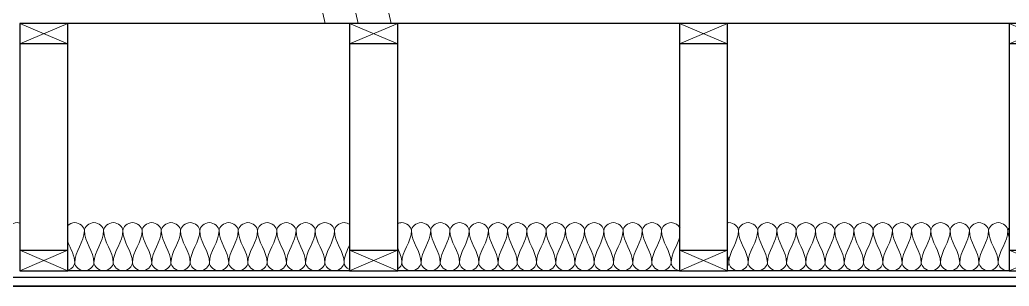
# Model space of a CAD drawing. Header units: inches. Extents: x 6 to 8416, y -388 to 6104.
# Drawn here: x 2833.7 to 2905.7, y 5839.6 to 5859 of the extents above; entities that cross this region are included whole.
import ezdxf

# ---------------------------------------------------------------- set-up
doc = ezdxf.new("R2010")
doc.units = ezdxf.units.IN
doc.header["$MEASUREMENT"] = 0
for name, color, linetype, lineweight in [('A-DETL', 90, 'Continuous', 13), ('A-DETL-GENF', 92, 'Continuous', 13), ('A-FLOR', 192, 'Continuous', 18), ('A-FLOR-MCUT', 51, 'Continuous', 25), ('A-FLOR-PATT', 8, 'Continuous', 35)]:
    doc.layers.add(name, color=color, linetype=linetype, lineweight=lineweight)

# ---------------------------------------------------------------- blocks, each defined once
blk = doc.blocks.new('06 Nominal Cut Lumber-Section-AM1 - 2x4 Section-9046868-WALL SECTION - GARAGE')
at = {"layer": 'A-DETL-GENF', "lineweight": 25}
for p, q in [((2.189, 5475.125), (-1.311, 5475.125)), ((-1.311, 5475.125), (-1.311, 5473.625)), ((2.189, 5473.625), (2.189, 5475.125))]:
    blk.add_line(p, q, dxfattribs=at)
at = {"layer": 'A-DETL-GENF'}
for p, q in [((-1.311, 5473.625), (2.189, 5475.125)), ((-1.311, 5475.125), (2.189, 5473.625))]:
    blk.add_line(p, q, dxfattribs=at)
blk = doc.blocks.new('06 Nominal Cut Lumber-Section-AM1 - 2x4 Section-V98-WALL SECTION - GARAGE')
at = {"layer": 'A-DETL-GENF', "lineweight": 25}
for p, q in [((-1.311, 5458.625), (-1.311, 5457.125)), ((2.189, 5457.125), (2.189, 5458.625)), ((-1.311, 5457.125), (2.189, 5457.125))]:
    blk.add_line(p, q, dxfattribs=at)
at = {"layer": 'A-DETL-GENF'}
for p, q in [((-1.311, 5457.125), (2.189, 5458.625)), ((-1.311, 5458.625), (2.189, 5457.125))]:
    blk.add_line(p, q, dxfattribs=at)
blk = doc.blocks.new('06 Nominal Cut Lumber-Top-AM - 4_ W-20150248-WALL SECTION - GARAGE')
at = {"layer": 'A-DETL-GENF', "lineweight": 25}
for p, q in [((2.189, 5473.625), (-1.311, 5473.625)), ((-1.311, 5473.625), (-1.311, 5458.625)), ((2.189, 5458.625), (2.189, 5473.625)), ((-1.311, 5458.625), (2.189, 5458.625))]:
    blk.add_line(p, q, dxfattribs=at)

msp = doc.modelspace()

# ---------------------------------------------------------------- hatches: boundary and pattern name
at = {"layer": 'A-FLOR-PATT', "lineweight": 13}
h = msp.add_hatch(dxfattribs=at)
h.set_pattern_fill('FP_37', color=256, style=0, pattern_type=2)
h.set_pattern_definition([(0, (2876.84, 3038.5), (0, 60), [60, 0, 0, 0]), (284.036, (2917.643, 3050.5), (59.99915, -180.000494), [12.369, -235.017]), (284.036, (2915.243, 3050.5), (59.99915, -180.000494), [12.369, -235.017]), (284.036, (2912.843, 3050.5), (59.99915, -180.000494), [12.369, -235.017]), (284.036, (2881.643, 3062.5), (59.99915, -180.000494), [12.369, -235.017]), (284.036, (2879.243, 3062.5), (59.99915, -180.000494), [12.369, -235.017]), (284.036, (2876.843, 3062.5), (59.99915, -180.000494), [12.369, -235.017]), (284.036, (2899.643, 3074.5), (59.99915, -180.000494), [12.369, -235.017]), (284.036, (2897.243, 3074.5), (59.99915, -180.000494), [12.369, -235.017]), (284.036, (2894.843, 3074.5), (59.99915, -180.000494), [12.369, -235.017]), (284.036, (2917.643, 3086.5), (59.99915, -180.000494), [12.369, -235.017]), (284.036, (2915.243, 3086.5), (59.99915, -180.000494), [12.369, -235.017]), (284.036, (2912.843, 3086.5), (59.99915, -180.000494), [12.369, -235.017]), (284.036, (2881.643, 3098.5), (59.99915, -180.000494), [12.369, -235.017]), (284.036, (2879.243, 3098.5), (59.99915, -180.000494), [12.369, -235.017]), (284.036, (2876.843, 3098.5), (59.99915, -180.000494), [12.369, -235.017]), (0, (2876.84, 3044.5), (0, 60), [60, 0, 0, 0]), (0, (2876.84, 3050.5), (0, 60), [60, 0, 0, 0]), (0, (2876.84, 3056.5), (0, 60), [60, 0, 0, 0]), (0, (2876.84, 3062.5), (0, 60), [60, 0, 0, 0]), (0, (2876.84, 3068.5), (0, 60), [60, 0, 0, 0]), (0, (2876.84, 3074.5), (0, 60), [60, 0, 0, 0]), (0, (2876.84, 3080.5), (0, 60), [60, 0, 0, 0]), (0, (2876.84, 3086.5), (0, 60), [60, 0, 0, 0]), (0, (2876.84, 3092.5), (0, 60), [60, 0, 0, 0])])
h.paths.add_polyline_path([(3008.91421903, 5858.75), (3008.91421903, 5859.5), (2720.90221903, 5859.5), (2720.90221903, 5858.75), (3004.57021903, 5858.75)])

# ---------------------------------------------------------------- linework, layer by layer
at = {"layer": 'A-DETL'}
for points, knots in [([(2833.67926066, 5844.2131247), (2833.60967357, 5844.2366863), (2833.1869463, 5844.31407218), (2832.76421903, 5843.94165264), (2832.76421903, 5843.66666667)], [1.120351004, 1.120351004, 1.120351004, 1.120351004, 1.4142135624, 2.8284271247, 2.8284271247, 2.8284271247, 2.8284271247]), ([(2838.36421903, 5843.66666667), (2838.36421903, 5843.94165264), (2837.82421903, 5844.41738857), (2837.28421903, 5844.15913192), (2837.15021087, 5844.03206119)], [0, 0, 0, 0, 1.4142135624, 2.1819294962, 2.1819294962, 2.1819294962, 2.1819294962]), ([(2857.67546115, 5844.11476201), (2857.55512812, 5844.1967452), (2857.05967357, 5844.37814436), (2856.56421903, 5843.94165264), (2856.56421903, 5843.66666667)], [0.8264884455, 0.8264884455, 0.8264884455, 0.8264884455, 1.4142135624, 2.8284271247, 2.8284271247, 2.8284271247, 2.8284271247]), ([(2862.16421903, 5843.66666667), (2862.16421903, 5843.94165264), (2861.70512812, 5844.34610827), (2861.24603721, 5844.22004418), (2861.14754444, 5844.1704796)], [0, 0, 0, 0, 1.4142135624, 1.8550074, 1.8550074, 1.8550074, 1.8550074]), ([(2881.71354148, 5843.85637678), (2881.60421903, 5844.06650186), (2880.98421903, 5844.48786797), (2880.36421903, 5843.94165264), (2880.36421903, 5843.66666667)], [0.3232488143, 0.3232488143, 0.3232488143, 0.3232488143, 1.4142135624, 2.8284271247, 2.8284271247, 2.8284271247, 2.8284271247]), ([(2885.96421903, 5843.66666667), (2885.96421903, 5843.94165264), (2885.57785539, 5844.28203609), (2885.19149176, 5844.24667158), (2885.15552064, 5844.24039795)], [0, 0, 0, 0, 1.4142135624, 1.5611448416, 1.5611448416, 1.5611448416, 1.5611448416]), ([(2905.67291741, 5840.75960205), (2905.6369463, 5840.75332842), (2905.25058266, 5840.71796391), (2904.86421903, 5841.05834736), (2904.86421903, 5841.33333333)], [1.2672822832, 1.2672822832, 1.2672822832, 1.2672822832, 1.4142135624, 2.8284271247, 2.8284271247, 2.8284271247, 2.8284271247])]:
    msp.add_open_spline(points, degree=3, knots=knots, dxfattribs=at)
for points in [[(2839.76421903, 5843.66666667), (2839.76421903, 5843.94165264), (2839.06421903, 5844.55834736), (2838.36421903, 5843.94165264), (2838.36421903, 5843.66666667)], [(2841.16421903, 5843.66666667), (2841.16421903, 5843.94165264), (2840.46421903, 5844.55834736), (2839.76421903, 5843.94165264), (2839.76421903, 5843.66666667)], [(2842.56421903, 5843.66666667), (2842.56421903, 5843.94165264), (2841.86421903, 5844.55834736), (2841.16421903, 5843.94165264), (2841.16421903, 5843.66666667)], [(2843.96421903, 5843.66666667), (2843.96421903, 5843.94165264), (2843.26421903, 5844.55834736), (2842.56421903, 5843.94165264), (2842.56421903, 5843.66666667)], [(2845.36421903, 5843.66666667), (2845.36421903, 5843.94165264), (2844.66421903, 5844.55834736), (2843.96421903, 5843.94165264), (2843.96421903, 5843.66666667)], [(2846.76421903, 5843.66666667), (2846.76421903, 5843.94165264), (2846.06421903, 5844.55834736), (2845.36421903, 5843.94165264), (2845.36421903, 5843.66666667)], [(2848.16421903, 5843.66666667), (2848.16421903, 5843.94165264), (2847.46421903, 5844.55834736), (2846.76421903, 5843.94165264), (2846.76421903, 5843.66666667)], [(2849.56421903, 5843.66666667), (2849.56421903, 5843.94165264), (2848.86421903, 5844.55834736), (2848.16421903, 5843.94165264), (2848.16421903, 5843.66666667)], [(2850.96421903, 5843.66666667), (2850.96421903, 5843.94165264), (2850.26421903, 5844.55834736), (2849.56421903, 5843.94165264), (2849.56421903, 5843.66666667)], [(2852.36421903, 5843.66666667), (2852.36421903, 5843.94165264), (2851.66421903, 5844.55834736), (2850.96421903, 5843.94165264), (2850.96421903, 5843.66666667)], [(2853.76421903, 5843.66666667), (2853.76421903, 5843.94165264), (2853.06421903, 5844.55834736), (2852.36421903, 5843.94165264), (2852.36421903, 5843.66666667)], [(2855.16421903, 5843.66666667), (2855.16421903, 5843.94165264), (2854.46421903, 5844.55834736), (2853.76421903, 5843.94165264), (2853.76421903, 5843.66666667)], [(2856.56421903, 5843.66666667), (2856.56421903, 5843.94165264), (2855.86421903, 5844.55834736), (2855.16421903, 5843.94165264), (2855.16421903, 5843.66666667)], [(2863.56421903, 5843.66666667), (2863.56421903, 5843.94165264), (2862.86421903, 5844.55834736), (2862.16421903, 5843.94165264), (2862.16421903, 5843.66666667)], [(2864.96421903, 5843.66666667), (2864.96421903, 5843.94165264), (2864.26421903, 5844.55834736), (2863.56421903, 5843.94165264), (2863.56421903, 5843.66666667)], [(2866.36421903, 5843.66666667), (2866.36421903, 5843.94165264), (2865.66421903, 5844.55834736), (2864.96421903, 5843.94165264), (2864.96421903, 5843.66666667)], [(2867.76421903, 5843.66666667), (2867.76421903, 5843.94165264), (2867.06421903, 5844.55834736), (2866.36421903, 5843.94165264), (2866.36421903, 5843.66666667)], [(2869.16421903, 5843.66666667), (2869.16421903, 5843.94165264), (2868.46421903, 5844.55834736), (2867.76421903, 5843.94165264), (2867.76421903, 5843.66666667)], [(2870.56421903, 5843.66666667), (2870.56421903, 5843.94165264), (2869.86421903, 5844.55834736), (2869.16421903, 5843.94165264), (2869.16421903, 5843.66666667)], [(2871.96421903, 5843.66666667), (2871.96421903, 5843.94165264), (2871.26421903, 5844.55834736), (2870.56421903, 5843.94165264), (2870.56421903, 5843.66666667)], [(2873.36421903, 5843.66666667), (2873.36421903, 5843.94165264), (2872.66421903, 5844.55834736), (2871.96421903, 5843.94165264), (2871.96421903, 5843.66666667)], [(2874.76421903, 5843.66666667), (2874.76421903, 5843.94165264), (2874.06421903, 5844.55834736), (2873.36421903, 5843.94165264), (2873.36421903, 5843.66666667)], [(2876.16421903, 5843.66666667), (2876.16421903, 5843.94165264), (2875.46421903, 5844.55834736), (2874.76421903, 5843.94165264), (2874.76421903, 5843.66666667)], [(2877.56421903, 5843.66666667), (2877.56421903, 5843.94165264), (2876.86421903, 5844.55834736), (2876.16421903, 5843.94165264), (2876.16421903, 5843.66666667)], [(2878.96421903, 5843.66666667), (2878.96421903, 5843.94165264), (2878.26421903, 5844.55834736), (2877.56421903, 5843.94165264), (2877.56421903, 5843.66666667)], [(2880.36421903, 5843.66666667), (2880.36421903, 5843.94165264), (2879.66421903, 5844.55834736), (2878.96421903, 5843.94165264), (2878.96421903, 5843.66666667)], [(2887.36421903, 5843.66666667), (2887.36421903, 5843.94165264), (2886.66421903, 5844.55834736), (2885.96421903, 5843.94165264), (2885.96421903, 5843.66666667)], [(2888.76421903, 5843.66666667), (2888.76421903, 5843.94165264), (2888.06421903, 5844.55834736), (2887.36421903, 5843.94165264), (2887.36421903, 5843.66666667)], [(2890.16421903, 5843.66666667), (2890.16421903, 5843.94165264), (2889.46421903, 5844.55834736), (2888.76421903, 5843.94165264), (2888.76421903, 5843.66666667)], [(2891.56421903, 5843.66666667), (2891.56421903, 5843.94165264), (2890.86421903, 5844.55834736), (2890.16421903, 5843.94165264), (2890.16421903, 5843.66666667)], [(2892.96421903, 5843.66666667), (2892.96421903, 5843.94165264), (2892.26421903, 5844.55834736), (2891.56421903, 5843.94165264), (2891.56421903, 5843.66666667)], [(2894.36421903, 5843.66666667), (2894.36421903, 5843.94165264), (2893.66421903, 5844.55834736), (2892.96421903, 5843.94165264), (2892.96421903, 5843.66666667)], [(2895.76421903, 5843.66666667), (2895.76421903, 5843.94165264), (2895.06421903, 5844.55834736), (2894.36421903, 5843.94165264), (2894.36421903, 5843.66666667)], [(2897.16421903, 5843.66666667), (2897.16421903, 5843.94165264), (2896.46421903, 5844.55834736), (2895.76421903, 5843.94165264), (2895.76421903, 5843.66666667)], [(2898.56421903, 5843.66666667), (2898.56421903, 5843.94165264), (2897.86421903, 5844.55834736), (2897.16421903, 5843.94165264), (2897.16421903, 5843.66666667)], [(2899.96421903, 5843.66666667), (2899.96421903, 5843.94165264), (2899.26421903, 5844.55834736), (2898.56421903, 5843.94165264), (2898.56421903, 5843.66666667)], [(2901.36421903, 5843.66666667), (2901.36421903, 5843.94165264), (2900.66421903, 5844.55834736), (2899.96421903, 5843.94165264), (2899.96421903, 5843.66666667)], [(2902.76421903, 5843.66666667), (2902.76421903, 5843.94165264), (2902.06421903, 5844.55834736), (2901.36421903, 5843.94165264), (2901.36421903, 5843.66666667)], [(2904.16421903, 5843.66666667), (2904.16421903, 5843.94165264), (2903.46421903, 5844.55834736), (2902.76421903, 5843.94165264), (2902.76421903, 5843.66666667)], [(2905.56421903, 5843.66666667), (2905.56421903, 5843.94165264), (2904.86421903, 5844.55834736), (2904.16421903, 5843.94165264), (2904.16421903, 5843.66666667)], [(2837.66421903, 5841.33333333), (2837.66421903, 5842.13504832), (2838.36421903, 5842.86495168), (2838.36421903, 5843.66666667)], [(2838.36421903, 5843.66666667), (2838.36421903, 5842.86495168), (2839.06421903, 5842.13504832), (2839.06421903, 5841.33333333)], [(2839.06421903, 5841.33333333), (2839.06421903, 5842.13504832), (2839.76421903, 5842.86495168), (2839.76421903, 5843.66666667)], [(2839.76421903, 5843.66666667), (2839.76421903, 5842.86495168), (2840.46421903, 5842.13504832), (2840.46421903, 5841.33333333)], [(2840.46421903, 5841.33333333), (2840.46421903, 5842.13504832), (2841.16421903, 5842.86495168), (2841.16421903, 5843.66666667)], [(2841.16421903, 5843.66666667), (2841.16421903, 5842.86495168), (2841.86421903, 5842.13504832), (2841.86421903, 5841.33333333)], [(2841.86421903, 5841.33333333), (2841.86421903, 5842.13504832), (2842.56421903, 5842.86495168), (2842.56421903, 5843.66666667)], [(2842.56421903, 5843.66666667), (2842.56421903, 5842.86495168), (2843.26421903, 5842.13504832), (2843.26421903, 5841.33333333)], [(2843.26421903, 5841.33333333), (2843.26421903, 5842.13504832), (2843.96421903, 5842.86495168), (2843.96421903, 5843.66666667)], [(2843.96421903, 5843.66666667), (2843.96421903, 5842.86495168), (2844.66421903, 5842.13504832), (2844.66421903, 5841.33333333)], [(2844.66421903, 5841.33333333), (2844.66421903, 5842.13504832), (2845.36421903, 5842.86495168), (2845.36421903, 5843.66666667)], [(2845.36421903, 5843.66666667), (2845.36421903, 5842.86495168), (2846.06421903, 5842.13504832), (2846.06421903, 5841.33333333)], [(2846.06421903, 5841.33333333), (2846.06421903, 5842.13504832), (2846.76421903, 5842.86495168), (2846.76421903, 5843.66666667)], [(2846.76421903, 5843.66666667), (2846.76421903, 5842.86495168), (2847.46421903, 5842.13504832), (2847.46421903, 5841.33333333)], [(2847.46421903, 5841.33333333), (2847.46421903, 5842.13504832), (2848.16421903, 5842.86495168), (2848.16421903, 5843.66666667)], [(2848.16421903, 5843.66666667), (2848.16421903, 5842.86495168), (2848.86421903, 5842.13504832), (2848.86421903, 5841.33333333)], [(2848.86421903, 5841.33333333), (2848.86421903, 5842.13504832), (2849.56421903, 5842.86495168), (2849.56421903, 5843.66666667)], [(2849.56421903, 5843.66666667), (2849.56421903, 5842.86495168), (2850.26421903, 5842.13504832), (2850.26421903, 5841.33333333)], [(2850.26421903, 5841.33333333), (2850.26421903, 5842.13504832), (2850.96421903, 5842.86495168), (2850.96421903, 5843.66666667)], [(2850.96421903, 5843.66666667), (2850.96421903, 5842.86495168), (2851.66421903, 5842.13504832), (2851.66421903, 5841.33333333)], [(2851.66421903, 5841.33333333), (2851.66421903, 5842.13504832), (2852.36421903, 5842.86495168), (2852.36421903, 5843.66666667)], [(2852.36421903, 5843.66666667), (2852.36421903, 5842.86495168), (2853.06421903, 5842.13504832), (2853.06421903, 5841.33333333)], [(2853.06421903, 5841.33333333), (2853.06421903, 5842.13504832), (2853.76421903, 5842.86495168), (2853.76421903, 5843.66666667)], [(2853.76421903, 5843.66666667), (2853.76421903, 5842.86495168), (2854.46421903, 5842.13504832), (2854.46421903, 5841.33333333)], [(2854.46421903, 5841.33333333), (2854.46421903, 5842.13504832), (2855.16421903, 5842.86495168), (2855.16421903, 5843.66666667)], [(2855.16421903, 5843.66666667), (2855.16421903, 5842.86495168), (2855.86421903, 5842.13504832), (2855.86421903, 5841.33333333)], [(2855.86421903, 5841.33333333), (2855.86421903, 5842.13504832), (2856.56421903, 5842.86495168), (2856.56421903, 5843.66666667)], [(2856.56421903, 5843.66666667), (2856.56421903, 5842.86495168), (2857.26421903, 5842.13504832), (2857.26421903, 5841.33333333)], [(2861.46421903, 5841.33333333), (2861.46421903, 5842.13504832), (2862.16421903, 5842.86495168), (2862.16421903, 5843.66666667)], [(2862.16421903, 5843.66666667), (2862.16421903, 5842.86495168), (2862.86421903, 5842.13504832), (2862.86421903, 5841.33333333)], [(2862.86421903, 5841.33333333), (2862.86421903, 5842.13504832), (2863.56421903, 5842.86495168), (2863.56421903, 5843.66666667)], [(2863.56421903, 5843.66666667), (2863.56421903, 5842.86495168), (2864.26421903, 5842.13504832), (2864.26421903, 5841.33333333)], [(2864.26421903, 5841.33333333), (2864.26421903, 5842.13504832), (2864.96421903, 5842.86495168), (2864.96421903, 5843.66666667)], [(2864.96421903, 5843.66666667), (2864.96421903, 5842.86495168), (2865.66421903, 5842.13504832), (2865.66421903, 5841.33333333)], [(2865.66421903, 5841.33333333), (2865.66421903, 5842.13504832), (2866.36421903, 5842.86495168), (2866.36421903, 5843.66666667)], [(2866.36421903, 5843.66666667), (2866.36421903, 5842.86495168), (2867.06421903, 5842.13504832), (2867.06421903, 5841.33333333)], [(2867.06421903, 5841.33333333), (2867.06421903, 5842.13504832), (2867.76421903, 5842.86495168), (2867.76421903, 5843.66666667)], [(2867.76421903, 5843.66666667), (2867.76421903, 5842.86495168), (2868.46421903, 5842.13504832), (2868.46421903, 5841.33333333)], [(2868.46421903, 5841.33333333), (2868.46421903, 5842.13504832), (2869.16421903, 5842.86495168), (2869.16421903, 5843.66666667)], [(2869.16421903, 5843.66666667), (2869.16421903, 5842.86495168), (2869.86421903, 5842.13504832), (2869.86421903, 5841.33333333)], [(2869.86421903, 5841.33333333), (2869.86421903, 5842.13504832), (2870.56421903, 5842.86495168), (2870.56421903, 5843.66666667)], [(2870.56421903, 5843.66666667), (2870.56421903, 5842.86495168), (2871.26421903, 5842.13504832), (2871.26421903, 5841.33333333)], [(2871.26421903, 5841.33333333), (2871.26421903, 5842.13504832), (2871.96421903, 5842.86495168), (2871.96421903, 5843.66666667)], [(2871.96421903, 5843.66666667), (2871.96421903, 5842.86495168), (2872.66421903, 5842.13504832), (2872.66421903, 5841.33333333)], [(2872.66421903, 5841.33333333), (2872.66421903, 5842.13504832), (2873.36421903, 5842.86495168), (2873.36421903, 5843.66666667)], [(2873.36421903, 5843.66666667), (2873.36421903, 5842.86495168), (2874.06421903, 5842.13504832), (2874.06421903, 5841.33333333)], [(2874.06421903, 5841.33333333), (2874.06421903, 5842.13504832), (2874.76421903, 5842.86495168), (2874.76421903, 5843.66666667)], [(2874.76421903, 5843.66666667), (2874.76421903, 5842.86495168), (2875.46421903, 5842.13504832), (2875.46421903, 5841.33333333)], [(2875.46421903, 5841.33333333), (2875.46421903, 5842.13504832), (2876.16421903, 5842.86495168), (2876.16421903, 5843.66666667)], [(2876.16421903, 5843.66666667), (2876.16421903, 5842.86495168), (2876.86421903, 5842.13504832), (2876.86421903, 5841.33333333)], [(2876.86421903, 5841.33333333), (2876.86421903, 5842.13504832), (2877.56421903, 5842.86495168), (2877.56421903, 5843.66666667)], [(2877.56421903, 5843.66666667), (2877.56421903, 5842.86495168), (2878.26421903, 5842.13504832), (2878.26421903, 5841.33333333)], [(2878.26421903, 5841.33333333), (2878.26421903, 5842.13504832), (2878.96421903, 5842.86495168), (2878.96421903, 5843.66666667)], [(2878.96421903, 5843.66666667), (2878.96421903, 5842.86495168), (2879.66421903, 5842.13504832), (2879.66421903, 5841.33333333)], [(2879.66421903, 5841.33333333), (2879.66421903, 5842.13504832), (2880.36421903, 5842.86495168), (2880.36421903, 5843.66666667)], [(2880.36421903, 5843.66666667), (2880.36421903, 5842.86495168), (2881.06421903, 5842.13504832), (2881.06421903, 5841.33333333)], [(2885.26421903, 5841.33333333), (2885.26421903, 5842.13504832), (2885.96421903, 5842.86495168), (2885.96421903, 5843.66666667)], [(2885.96421903, 5843.66666667), (2885.96421903, 5842.86495168), (2886.66421903, 5842.13504832), (2886.66421903, 5841.33333333)], [(2886.66421903, 5841.33333333), (2886.66421903, 5842.13504832), (2887.36421903, 5842.86495168), (2887.36421903, 5843.66666667)], [(2887.36421903, 5843.66666667), (2887.36421903, 5842.86495168), (2888.06421903, 5842.13504832), (2888.06421903, 5841.33333333)], [(2888.06421903, 5841.33333333), (2888.06421903, 5842.13504832), (2888.76421903, 5842.86495168), (2888.76421903, 5843.66666667)], [(2888.76421903, 5843.66666667), (2888.76421903, 5842.86495168), (2889.46421903, 5842.13504832), (2889.46421903, 5841.33333333)], [(2889.46421903, 5841.33333333), (2889.46421903, 5842.13504832), (2890.16421903, 5842.86495168), (2890.16421903, 5843.66666667)], [(2890.16421903, 5843.66666667), (2890.16421903, 5842.86495168), (2890.86421903, 5842.13504832), (2890.86421903, 5841.33333333)], [(2890.86421903, 5841.33333333), (2890.86421903, 5842.13504832), (2891.56421903, 5842.86495168), (2891.56421903, 5843.66666667)], [(2891.56421903, 5843.66666667), (2891.56421903, 5842.86495168), (2892.26421903, 5842.13504832), (2892.26421903, 5841.33333333)], [(2892.26421903, 5841.33333333), (2892.26421903, 5842.13504832), (2892.96421903, 5842.86495168), (2892.96421903, 5843.66666667)], [(2892.96421903, 5843.66666667), (2892.96421903, 5842.86495168), (2893.66421903, 5842.13504832), (2893.66421903, 5841.33333333)], [(2893.66421903, 5841.33333333), (2893.66421903, 5842.13504832), (2894.36421903, 5842.86495168), (2894.36421903, 5843.66666667)], [(2894.36421903, 5843.66666667), (2894.36421903, 5842.86495168), (2895.06421903, 5842.13504832), (2895.06421903, 5841.33333333)], [(2895.06421903, 5841.33333333), (2895.06421903, 5842.13504832), (2895.76421903, 5842.86495168), (2895.76421903, 5843.66666667)], [(2895.76421903, 5843.66666667), (2895.76421903, 5842.86495168), (2896.46421903, 5842.13504832), (2896.46421903, 5841.33333333)], [(2896.46421903, 5841.33333333), (2896.46421903, 5842.13504832), (2897.16421903, 5842.86495168), (2897.16421903, 5843.66666667)], [(2897.16421903, 5843.66666667), (2897.16421903, 5842.86495168), (2897.86421903, 5842.13504832), (2897.86421903, 5841.33333333)], [(2897.86421903, 5841.33333333), (2897.86421903, 5842.13504832), (2898.56421903, 5842.86495168), (2898.56421903, 5843.66666667)], [(2898.56421903, 5843.66666667), (2898.56421903, 5842.86495168), (2899.26421903, 5842.13504832), (2899.26421903, 5841.33333333)], [(2899.26421903, 5841.33333333), (2899.26421903, 5842.13504832), (2899.96421903, 5842.86495168), (2899.96421903, 5843.66666667)], [(2899.96421903, 5843.66666667), (2899.96421903, 5842.86495168), (2900.66421903, 5842.13504832), (2900.66421903, 5841.33333333)], [(2900.66421903, 5841.33333333), (2900.66421903, 5842.13504832), (2901.36421903, 5842.86495168), (2901.36421903, 5843.66666667)], [(2901.36421903, 5843.66666667), (2901.36421903, 5842.86495168), (2902.06421903, 5842.13504832), (2902.06421903, 5841.33333333)], [(2902.06421903, 5841.33333333), (2902.06421903, 5842.13504832), (2902.76421903, 5842.86495168), (2902.76421903, 5843.66666667)], [(2902.76421903, 5843.66666667), (2902.76421903, 5842.86495168), (2903.46421903, 5842.13504832), (2903.46421903, 5841.33333333)], [(2903.46421903, 5841.33333333), (2903.46421903, 5842.13504832), (2904.16421903, 5842.86495168), (2904.16421903, 5843.66666667)], [(2904.16421903, 5843.66666667), (2904.16421903, 5842.86495168), (2904.86421903, 5842.13504832), (2904.86421903, 5841.33333333)], [(2904.86421903, 5841.33333333), (2904.86421903, 5842.13504832), (2905.56421903, 5842.86495168), (2905.56421903, 5843.66666667)], [(2905.61489658, 5843.85637678), (2905.58250474, 5843.7941175), (2905.56421903, 5843.7295206), (2905.56421903, 5843.66666667)], [(2905.56421903, 5843.66666667), (2905.56421903, 5843.51941289), (2905.58783419, 5843.37458175), (2905.62638955, 5843.2312833)], [(2837.16302073, 5842.84129608), (2837.36996713, 5842.34273307), (2837.66421903, 5841.85312656), (2837.66421903, 5841.33333333)], [(2881.06421903, 5841.33333333), (2881.06421903, 5841.98779454), (2881.53069133, 5842.59440128), (2881.7020485, 5843.2312833)], [(2857.26421903, 5841.33333333), (2857.26421903, 5841.77383607), (2857.47554616, 5842.19265918), (2857.66597281, 5842.61362642)], [(2861.16597281, 5842.38637358), (2861.32212266, 5842.04118044), (2861.46421903, 5841.69454558), (2861.46421903, 5841.33333333)], [(2885.2020485, 5841.7687167), (2885.24060387, 5841.62541825), (2885.26421903, 5841.48058711), (2885.26421903, 5841.33333333)], [(2837.66421903, 5841.33333333), (2837.66421903, 5841.1154873), (2837.44456141, 5840.87670389), (2837.17926066, 5840.7868753)], [(2839.06421903, 5841.33333333), (2839.06421903, 5841.05834736), (2838.36421903, 5840.44165264), (2837.66421903, 5841.05834736), (2837.66421903, 5841.33333333)], [(2840.46421903, 5841.33333333), (2840.46421903, 5841.05834736), (2839.76421903, 5840.44165264), (2839.06421903, 5841.05834736), (2839.06421903, 5841.33333333)], [(2841.86421903, 5841.33333333), (2841.86421903, 5841.05834736), (2841.16421903, 5840.44165264), (2840.46421903, 5841.05834736), (2840.46421903, 5841.33333333)], [(2843.26421903, 5841.33333333), (2843.26421903, 5841.05834736), (2842.56421903, 5840.44165264), (2841.86421903, 5841.05834736), (2841.86421903, 5841.33333333)], [(2844.66421903, 5841.33333333), (2844.66421903, 5841.05834736), (2843.96421903, 5840.44165264), (2843.26421903, 5841.05834736), (2843.26421903, 5841.33333333)], [(2846.06421903, 5841.33333333), (2846.06421903, 5841.05834736), (2845.36421903, 5840.44165264), (2844.66421903, 5841.05834736), (2844.66421903, 5841.33333333)], [(2847.46421903, 5841.33333333), (2847.46421903, 5841.05834736), (2846.76421903, 5840.44165264), (2846.06421903, 5841.05834736), (2846.06421903, 5841.33333333)], [(2848.86421903, 5841.33333333), (2848.86421903, 5841.05834736), (2848.16421903, 5840.44165264), (2847.46421903, 5841.05834736), (2847.46421903, 5841.33333333)], [(2850.26421903, 5841.33333333), (2850.26421903, 5841.05834736), (2849.56421903, 5840.44165264), (2848.86421903, 5841.05834736), (2848.86421903, 5841.33333333)], [(2851.66421903, 5841.33333333), (2851.66421903, 5841.05834736), (2850.96421903, 5840.44165264), (2850.26421903, 5841.05834736), (2850.26421903, 5841.33333333)], [(2853.06421903, 5841.33333333), (2853.06421903, 5841.05834736), (2852.36421903, 5840.44165264), (2851.66421903, 5841.05834736), (2851.66421903, 5841.33333333)], [(2854.46421903, 5841.33333333), (2854.46421903, 5841.05834736), (2853.76421903, 5840.44165264), (2853.06421903, 5841.05834736), (2853.06421903, 5841.33333333)], [(2855.86421903, 5841.33333333), (2855.86421903, 5841.05834736), (2855.16421903, 5840.44165264), (2854.46421903, 5841.05834736), (2854.46421903, 5841.33333333)], [(2857.26421903, 5841.33333333), (2857.26421903, 5841.05834736), (2856.56421903, 5840.44165264), (2855.86421903, 5841.05834736), (2855.86421903, 5841.33333333)], [(2857.64754444, 5840.8295204), (2857.43003957, 5840.93897549), (2857.26421903, 5841.14405728), (2857.26421903, 5841.33333333)], [(2861.46421903, 5841.33333333), (2861.46421903, 5841.17262725), (2861.34467948, 5841.00052686), (2861.17546115, 5840.88523799)], [(2862.86421903, 5841.33333333), (2862.86421903, 5841.05834736), (2862.16421903, 5840.44165264), (2861.46421903, 5841.05834736), (2861.46421903, 5841.33333333)], [(2864.26421903, 5841.33333333), (2864.26421903, 5841.05834736), (2863.56421903, 5840.44165264), (2862.86421903, 5841.05834736), (2862.86421903, 5841.33333333)], [(2865.66421903, 5841.33333333), (2865.66421903, 5841.05834736), (2864.96421903, 5840.44165264), (2864.26421903, 5841.05834736), (2864.26421903, 5841.33333333)], [(2867.06421903, 5841.33333333), (2867.06421903, 5841.05834736), (2866.36421903, 5840.44165264), (2865.66421903, 5841.05834736), (2865.66421903, 5841.33333333)], [(2868.46421903, 5841.33333333), (2868.46421903, 5841.05834736), (2867.76421903, 5840.44165264), (2867.06421903, 5841.05834736), (2867.06421903, 5841.33333333)], [(2869.86421903, 5841.33333333), (2869.86421903, 5841.05834736), (2869.16421903, 5840.44165264), (2868.46421903, 5841.05834736), (2868.46421903, 5841.33333333)], [(2871.26421903, 5841.33333333), (2871.26421903, 5841.05834736), (2870.56421903, 5840.44165264), (2869.86421903, 5841.05834736), (2869.86421903, 5841.33333333)], [(2872.66421903, 5841.33333333), (2872.66421903, 5841.05834736), (2871.96421903, 5840.44165264), (2871.26421903, 5841.05834736), (2871.26421903, 5841.33333333)], [(2874.06421903, 5841.33333333), (2874.06421903, 5841.05834736), (2873.36421903, 5840.44165264), (2872.66421903, 5841.05834736), (2872.66421903, 5841.33333333)], [(2875.46421903, 5841.33333333), (2875.46421903, 5841.05834736), (2874.76421903, 5840.44165264), (2874.06421903, 5841.05834736), (2874.06421903, 5841.33333333)], [(2876.86421903, 5841.33333333), (2876.86421903, 5841.05834736), (2876.16421903, 5840.44165264), (2875.46421903, 5841.05834736), (2875.46421903, 5841.33333333)], [(2878.26421903, 5841.33333333), (2878.26421903, 5841.05834736), (2877.56421903, 5840.44165264), (2876.86421903, 5841.05834736), (2876.86421903, 5841.33333333)], [(2879.66421903, 5841.33333333), (2879.66421903, 5841.05834736), (2878.96421903, 5840.44165264), (2878.26421903, 5841.05834736), (2878.26421903, 5841.33333333)], [(2881.06421903, 5841.33333333), (2881.06421903, 5841.05834736), (2880.36421903, 5840.44165264), (2879.66421903, 5841.05834736), (2879.66421903, 5841.33333333)], [(2881.65552064, 5840.75960205), (2881.3452698, 5840.81371206), (2881.06421903, 5841.08691733), (2881.06421903, 5841.33333333)], [(2885.26421903, 5841.33333333), (2885.26421903, 5841.2704794), (2885.24593331, 5841.2058825), (2885.21354148, 5841.14362322)], [(2886.66421903, 5841.33333333), (2886.66421903, 5841.05834736), (2885.96421903, 5840.44165264), (2885.26421903, 5841.05834736), (2885.26421903, 5841.33333333)], [(2888.06421903, 5841.33333333), (2888.06421903, 5841.05834736), (2887.36421903, 5840.44165264), (2886.66421903, 5841.05834736), (2886.66421903, 5841.33333333)], [(2889.46421903, 5841.33333333), (2889.46421903, 5841.05834736), (2888.76421903, 5840.44165264), (2888.06421903, 5841.05834736), (2888.06421903, 5841.33333333)], [(2890.86421903, 5841.33333333), (2890.86421903, 5841.05834736), (2890.16421903, 5840.44165264), (2889.46421903, 5841.05834736), (2889.46421903, 5841.33333333)], [(2892.26421903, 5841.33333333), (2892.26421903, 5841.05834736), (2891.56421903, 5840.44165264), (2890.86421903, 5841.05834736), (2890.86421903, 5841.33333333)], [(2893.66421903, 5841.33333333), (2893.66421903, 5841.05834736), (2892.96421903, 5840.44165264), (2892.26421903, 5841.05834736), (2892.26421903, 5841.33333333)], [(2895.06421903, 5841.33333333), (2895.06421903, 5841.05834736), (2894.36421903, 5840.44165264), (2893.66421903, 5841.05834736), (2893.66421903, 5841.33333333)], [(2896.46421903, 5841.33333333), (2896.46421903, 5841.05834736), (2895.76421903, 5840.44165264), (2895.06421903, 5841.05834736), (2895.06421903, 5841.33333333)], [(2897.86421903, 5841.33333333), (2897.86421903, 5841.05834736), (2897.16421903, 5840.44165264), (2896.46421903, 5841.05834736), (2896.46421903, 5841.33333333)], [(2899.26421903, 5841.33333333), (2899.26421903, 5841.05834736), (2898.56421903, 5840.44165264), (2897.86421903, 5841.05834736), (2897.86421903, 5841.33333333)], [(2900.66421903, 5841.33333333), (2900.66421903, 5841.05834736), (2899.96421903, 5840.44165264), (2899.26421903, 5841.05834736), (2899.26421903, 5841.33333333)], [(2902.06421903, 5841.33333333), (2902.06421903, 5841.05834736), (2901.36421903, 5840.44165264), (2900.66421903, 5841.05834736), (2900.66421903, 5841.33333333)], [(2903.46421903, 5841.33333333), (2903.46421903, 5841.05834736), (2902.76421903, 5840.44165264), (2902.06421903, 5841.05834736), (2902.06421903, 5841.33333333)], [(2904.86421903, 5841.33333333), (2904.86421903, 5841.05834736), (2904.16421903, 5840.44165264), (2903.46421903, 5841.05834736), (2903.46421903, 5841.33333333)]]:
    msp.add_open_spline(points, degree=3, dxfattribs=at)
at = {"layer": 'A-FLOR', "lineweight": 35}
msp.add_line((2720.90221903, 5839.625), (3002.16421903, 5839.625), dxfattribs=at)
at = {"layer": 'A-FLOR-MCUT'}
for p, q in [((2857.66421903, 5858.75), (2837.16421903, 5858.75)), ((2881.66421903, 5858.75), (2861.16421903, 5858.75)), ((2905.66421903, 5858.75), (2885.16421903, 5858.75)), ((2857.66421903, 5840.75), (2837.16421903, 5840.75)), ((2881.66421903, 5840.75), (2861.16421903, 5840.75)), ((2905.66421903, 5840.75), (2885.16421903, 5840.75)), ((3002.16421903, 5840.25), (2720.90221903, 5840.25))]:
    msp.add_line(p, q, dxfattribs=at)

# ---------------------------------------------------------------- block references
at = {"layer": 'A-DETL-GENF'}
for name, p in [('06 Nominal Cut Lumber-Section-AM1 - 2x4 Section-9046868-WALL SECTION - GARAGE', (2834.97499582, 383.625)), ('06 Nominal Cut Lumber-Section-AM1 - 2x4 Section-9046868-WALL SECTION - GARAGE', (2858.97499582, 383.625)), ('06 Nominal Cut Lumber-Section-AM1 - 2x4 Section-9046868-WALL SECTION - GARAGE', (2882.97499582, 383.625)), ('06 Nominal Cut Lumber-Section-AM1 - 2x4 Section-9046868-WALL SECTION - GARAGE', (2906.97499582, 383.625)), ('06 Nominal Cut Lumber-Top-AM - 4_ W-20150248-WALL SECTION - GARAGE', (2834.97499582, 383.625)), ('06 Nominal Cut Lumber-Top-AM - 4_ W-20150248-WALL SECTION - GARAGE', (2858.97499582, 383.625)), ('06 Nominal Cut Lumber-Top-AM - 4_ W-20150248-WALL SECTION - GARAGE', (2882.97499582, 383.625)), ('06 Nominal Cut Lumber-Top-AM - 4_ W-20150248-WALL SECTION - GARAGE', (2906.97499582, 383.625)), ('06 Nominal Cut Lumber-Section-AM1 - 2x4 Section-V98-WALL SECTION - GARAGE', (2834.97499582, 383.625)), ('06 Nominal Cut Lumber-Section-AM1 - 2x4 Section-V98-WALL SECTION - GARAGE', (2858.97499582, 383.625)), ('06 Nominal Cut Lumber-Section-AM1 - 2x4 Section-V98-WALL SECTION - GARAGE', (2882.97499582, 383.625)), ('06 Nominal Cut Lumber-Section-AM1 - 2x4 Section-V98-WALL SECTION - GARAGE', (2906.97499582, 383.625))]:
    msp.add_blockref(name, p, dxfattribs=at)

doc.saveas('drawing.dxf')
